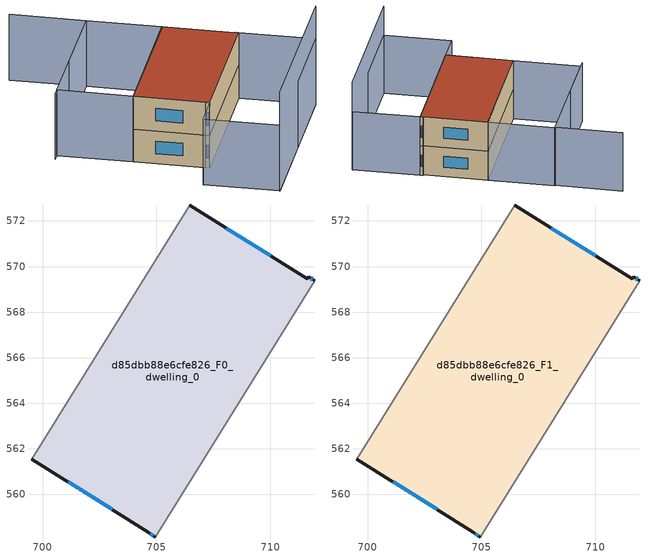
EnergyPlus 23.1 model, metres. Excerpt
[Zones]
d85dbb88e6cfe826_F0_dwelling_0
 floor ground (EU_floor_Construction): 711.68,569.55 711.93,569.39 704.95,558.13 704.64,558.34 699.54,561.55 706.46,572.7 711.62,569.46 z0
 wall outside (EU_wall_Construction): 699.54,561.55 704.64,558.34 704.95,558.13 / 711.93,569.39 711.68,569.55 711.62,569.46 706.46,572.7 z0:3
 wall adiabatic (EU_wall_Construction): 706.46,572.7 699.54,561.55 / 704.95,558.13 711.93,569.39 z0:3
 window (EU_Window_Construction): 701.13,560.55 703.05,559.34 / 710.01,570.47 708.07,571.69 / 711.85,569.44 711.76,569.5 / 704.74,558.28 704.85,558.2 z0.93:2.07
d85dbb88e6cfe826_F1_dwelling_0
 floor to d85dbb88e6cfe826_F0_dwelling_0 (EU_floor_Construction): 711.68,569.55 711.93,569.39 704.95,558.13 704.64,558.34 699.54,561.55 706.46,572.7 711.62,569.46 z3
 wall outside (EU_wall_Construction): 699.54,561.55 704.64,558.34 704.95,558.13 / 711.93,569.39 711.68,569.55 711.62,569.46 706.46,572.7 z3:6
 wall adiabatic (EU_wall_Construction): 706.46,572.7 699.54,561.55 / 704.95,558.13 711.93,569.39 z3:6
 window (EU_Window_Construction): 701.13,560.55 703.05,559.34 / 710.01,570.47 708.07,571.69 / 711.85,569.44 711.76,569.5 / 704.74,558.28 704.85,558.2 z3.93:5.07
 roof outside (EU_roof_Construction): 704.95,558.13 711.93,569.39 711.68,569.55 711.62,569.46 706.46,572.7 699.54,561.55 704.64,558.34 z6
shading: 708.75,552.13 717.35,565.98 z0:9; 695.67,579.41 701.09,576.01 / 701.09,576.01 693.78,564.35 / 717.37,566.01 708.76,552.14 / 708.76,552.14 703.32,555.52 / 703.32,555.52 711.93,569.39 / 711.93,569.39 717.37,566.01 / 694.15,564.93 701.11,576.05 / 701.11,576.05 706.5,572.67 / 706.5,572.67 699.54,561.55 / 699.54,561.55 694.15,564.93 z0:6
[Building]
EU S2 Campaign: North Axis=0; Terrain=City; Solar Distribution=FullExterior
[Site:Location]
Montreal-Trudeau.Intl.AP: Latitude=45.4667; Longitude=-73.75; Time Zone=-5; Elevation=36
[SizingPeriod:WeatherFileDays]
AnnualSizingPeriod: Begin Month=1; Begin Day of Month=1; End Month=12; End Day of Month=31; Day of Week for Start Day=Monday; Use Weather File Daylight Saving Period=No; Use Weather File Rain and Snow Indicators=No
[MATERIAL]
EU_InternalMass_Material: Roughness=MediumRough; Thickness=0.1; Conductivity=1; Density=1800; Specific Heat=900; Thermal Absorptance=0.9; Solar Absorptance=0.7; Visible Absorptance=0.7
[MATERIAL:NOMASS] Roughness=MediumRough; Thermal Absorptance=0.9; Solar Absorptance=0.7; Visible Absorptance=0.7
Name | Thermal Resistance
EU_wall_NoMass; EU_floor_NoMass | 1.51479
EU_roof_NoMass | 2.84114
[WINDOWMATERIAL:SIMPLEGLAZINGSYSTEM]
EU_Window_SimpleGlazing: UFactor=3.53504; Solar Heat Gain Coefficient=0.8; Visible Transmittance=0.8
[CONSTRUCTION]
EU_wall_Construction: EU_wall_NoMass
EU_roof_Construction: EU_roof_NoMass
EU_floor_Construction: EU_floor_NoMass
EU_Window_Construction: EU_Window_SimpleGlazing
EU_InternalMass_Construction: EU_InternalMass_Material
[ZONE] Type=1; Multiplier=1; Ceiling Height=autocalculate; Volume=252.059; Floor Area=autocalculate; Part of Total Floor Area=Yes
d85dbb88e6cfe826_F0_dwelling_0; d85dbb88e6cfe826_F1_dwelling_0
[INTERNALMASS] Construction=EU_InternalMass_Construction; Surface Area=84.0196
Name | Zone or ZoneList
d85dbb88e6cfe826_F0_dwelling_0_EU_InternalMass | d85dbb88e6cfe826_F0_dwelling_0
d85dbb88e6cfe826_F1_dwelling_0_EU_InternalMass | d85dbb88e6cfe826_F1_dwelling_0
[OTHEREQUIPMENT] Fuel Type=Electricity; Design Level Calculation Method=Watts/Area; Power per Zone Floor Area=1; Fraction Latent=0; Fraction Radiant=0; Fraction Lost=0; Carbon Dioxide Generation Rate=0; EndUse Subcategory=EU_Step8_InternalGains
Name | Zone or ZoneList or Space or SpaceList | Schedule
EU_Step8_InternalGain_d85dbb88e6cfe826_F0_dwelling_0_f000 | d85dbb88e6cfe826_F0_dwelling_0 | EU_Step8_GainSchedule_d85dbb88e6cfe826_F0_dwelling_0_f000
EU_Step8_InternalGain_d85dbb88e6cfe826_F1_dwelling_0_f000 | d85dbb88e6cfe826_F1_dwelling_0 | EU_Step8_GainSchedule_d85dbb88e6cfe826_F1_dwelling_0_f000
[ZONEVENTILATION:DESIGNFLOWRATE] Schedule=EU_AlwaysOn; Design Flow Rate Calculation Method=AirChanges/Hour; Air Changes per Hour=0.775154; Ventilation Type=Natural; Fan Pressure Rise=0; Fan Total Efficiency=1; Constant Term Coefficient=1; Temperature Term Coefficient=0; Velocity Term Coefficient=0; Velocity Squared Term Coefficient=0; Minimum Indoor Temperature=-100; Maximum Indoor Temperature=100; Delta Temperature=-100; Minimum Outdoor Temperature=-100; Maximum Outdoor Temperature=100; Maximum Wind Speed=40
Name | Zone or ZoneList or Space or SpaceList
EU_ConstantAir_d85dbb88e6cfe826_F0_dwelling_0 | d85dbb88e6cfe826_F0_dwelling_0
EU_ConstantAir_d85dbb88e6cfe826_F1_dwelling_0 | d85dbb88e6cfe826_F1_dwelling_0
[HVACTEMPLATE:THERMOSTAT] Constant Heating Setpoint=20; Constant Cooling Setpoint=50
EU_HeatOnly_d85dbb88e6cfe826_F0_dwelling_0; EU_HeatOnly_d85dbb88e6cfe826_F1_dwelling_0
[HVACTEMPLATE:ZONE:IDEALLOADSAIRSYSTEM] System Availability Schedule=EU_AlwaysOn; Maximum Heating Supply Air Temperature=50; Minimum Cooling Supply Air Temperature=13; Maximum Heating Supply Air Humidity Ratio=0.0156; Minimum Cooling Supply Air Humidity Ratio=0.0077; Heating Limit=NoLimit; Cooling Limit=NoLimit; Heating Availability Schedule=EU_AlwaysOn; Cooling Availability Schedule=EU_CoolingOff; Dehumidification Control Type=ConstantSensibleHeatRatio; Cooling Sensible Heat Ratio=0.7; Dehumidification Setpoint=60; Humidification Control Type=None; Humidification Setpoint=30; Outdoor Air Method=None; Outdoor Air Flow Rate per Person=0.00944; Outdoor Air Flow Rate per Zone Floor Area=0; Outdoor Air Flow Rate per Zone=0; Demand Controlled Ventilation Type=None; Outdoor Air Economizer Type=NoEconomizer; Heat Recovery Type=None; Sensible Heat Recovery Effectiveness=0.7; Latent Heat Recovery Effectiveness=0.65
Name | Template Thermostat
d85dbb88e6cfe826_F0_dwelling_0 | EU_HeatOnly_d85dbb88e6cfe826_F0_dwelling_0
d85dbb88e6cfe826_F1_dwelling_0 | EU_HeatOnly_d85dbb88e6cfe826_F1_dwelling_0
[SIZING:ZONE] Zone Cooling Design Supply Air Temperature Input Method=SupplyAirTemperature; Zone Cooling Design Supply Air Temperature=13; Zone Heating Design Supply Air Temperature Input Method=SupplyAirTemperature; Zone Heating Design Supply Air Temperature=50; Zone Cooling Design Supply Air Humidity Ratio=0.008; Zone Heating Design Supply Air Humidity Ratio=0.008; Cooling Design Air Flow Method=DesignDay; Cooling Design Air Flow Rate=0; Cooling Minimum Air Flow per Zone Floor Area=0.000762; Cooling Minimum Air Flow=0; Cooling Minimum Air Flow Fraction=0.2; Heating Design Air Flow Method=DesignDay; Heating Design Air Flow Rate=0; Heating Maximum Air Flow per Zone Floor Area=0.002032; Heating Maximum Air Flow=0.141576; Heating Maximum Air Flow Fraction=0.3; Account for Dedicated Outdoor Air System=No; Dedicated Outdoor Air System Control Strategy=NeutralSupplyAir; Dedicated Outdoor Air Low Setpoint Temperature for Design=autosize; Dedicated Outdoor Air High Setpoint Temperature for Design=autosize; Zone Load Sizing Method=Sensible Load Only No Latent Load; Zone Latent Cooling Design Supply Air Humidity Ratio Input Method=HumidityRatioDifference; Zone Cooling Design Supply Air Humidity Ratio Difference=0.005; Zone Latent Heating Design Supply Air Humidity Ratio Input Method=HumidityRatioDifference; Zone Humidification Design Supply Air Humidity Ratio Difference=0.005
d85dbb88e6cfe826_F0_dwelling_0; d85dbb88e6cfe826_F1_dwelling_0
[SCHEDULE:CONSTANT]
Name | Hourly Value
EU_AlwaysOn | 1
EU_CoolingOff | 0
[SCHEDULE:FILE] Column Number=1; Rows to Skip at Top=0; Number of Hours of Data=8760; Column Separator=Comma; Interpolate to Timestep=No; Minutes per Item=60; Adjust Schedule for Daylight Savings=Yes
Name | File
EU_Step8_GainSchedule_d85dbb88e6cfe826_F0_dwelling_0_f000 | ../../schedules/d85dbb88e6cfe826/d85dbb88e6cfe826_F0_dwelling_0_f000_gain.csv
EU_Step8_GainSchedule_d85dbb88e6cfe826_F1_dwelling_0_f000 | ../../schedules/d85dbb88e6cfe826/d85dbb88e6cfe826_F1_dwelling_0_f000_gain.csv
